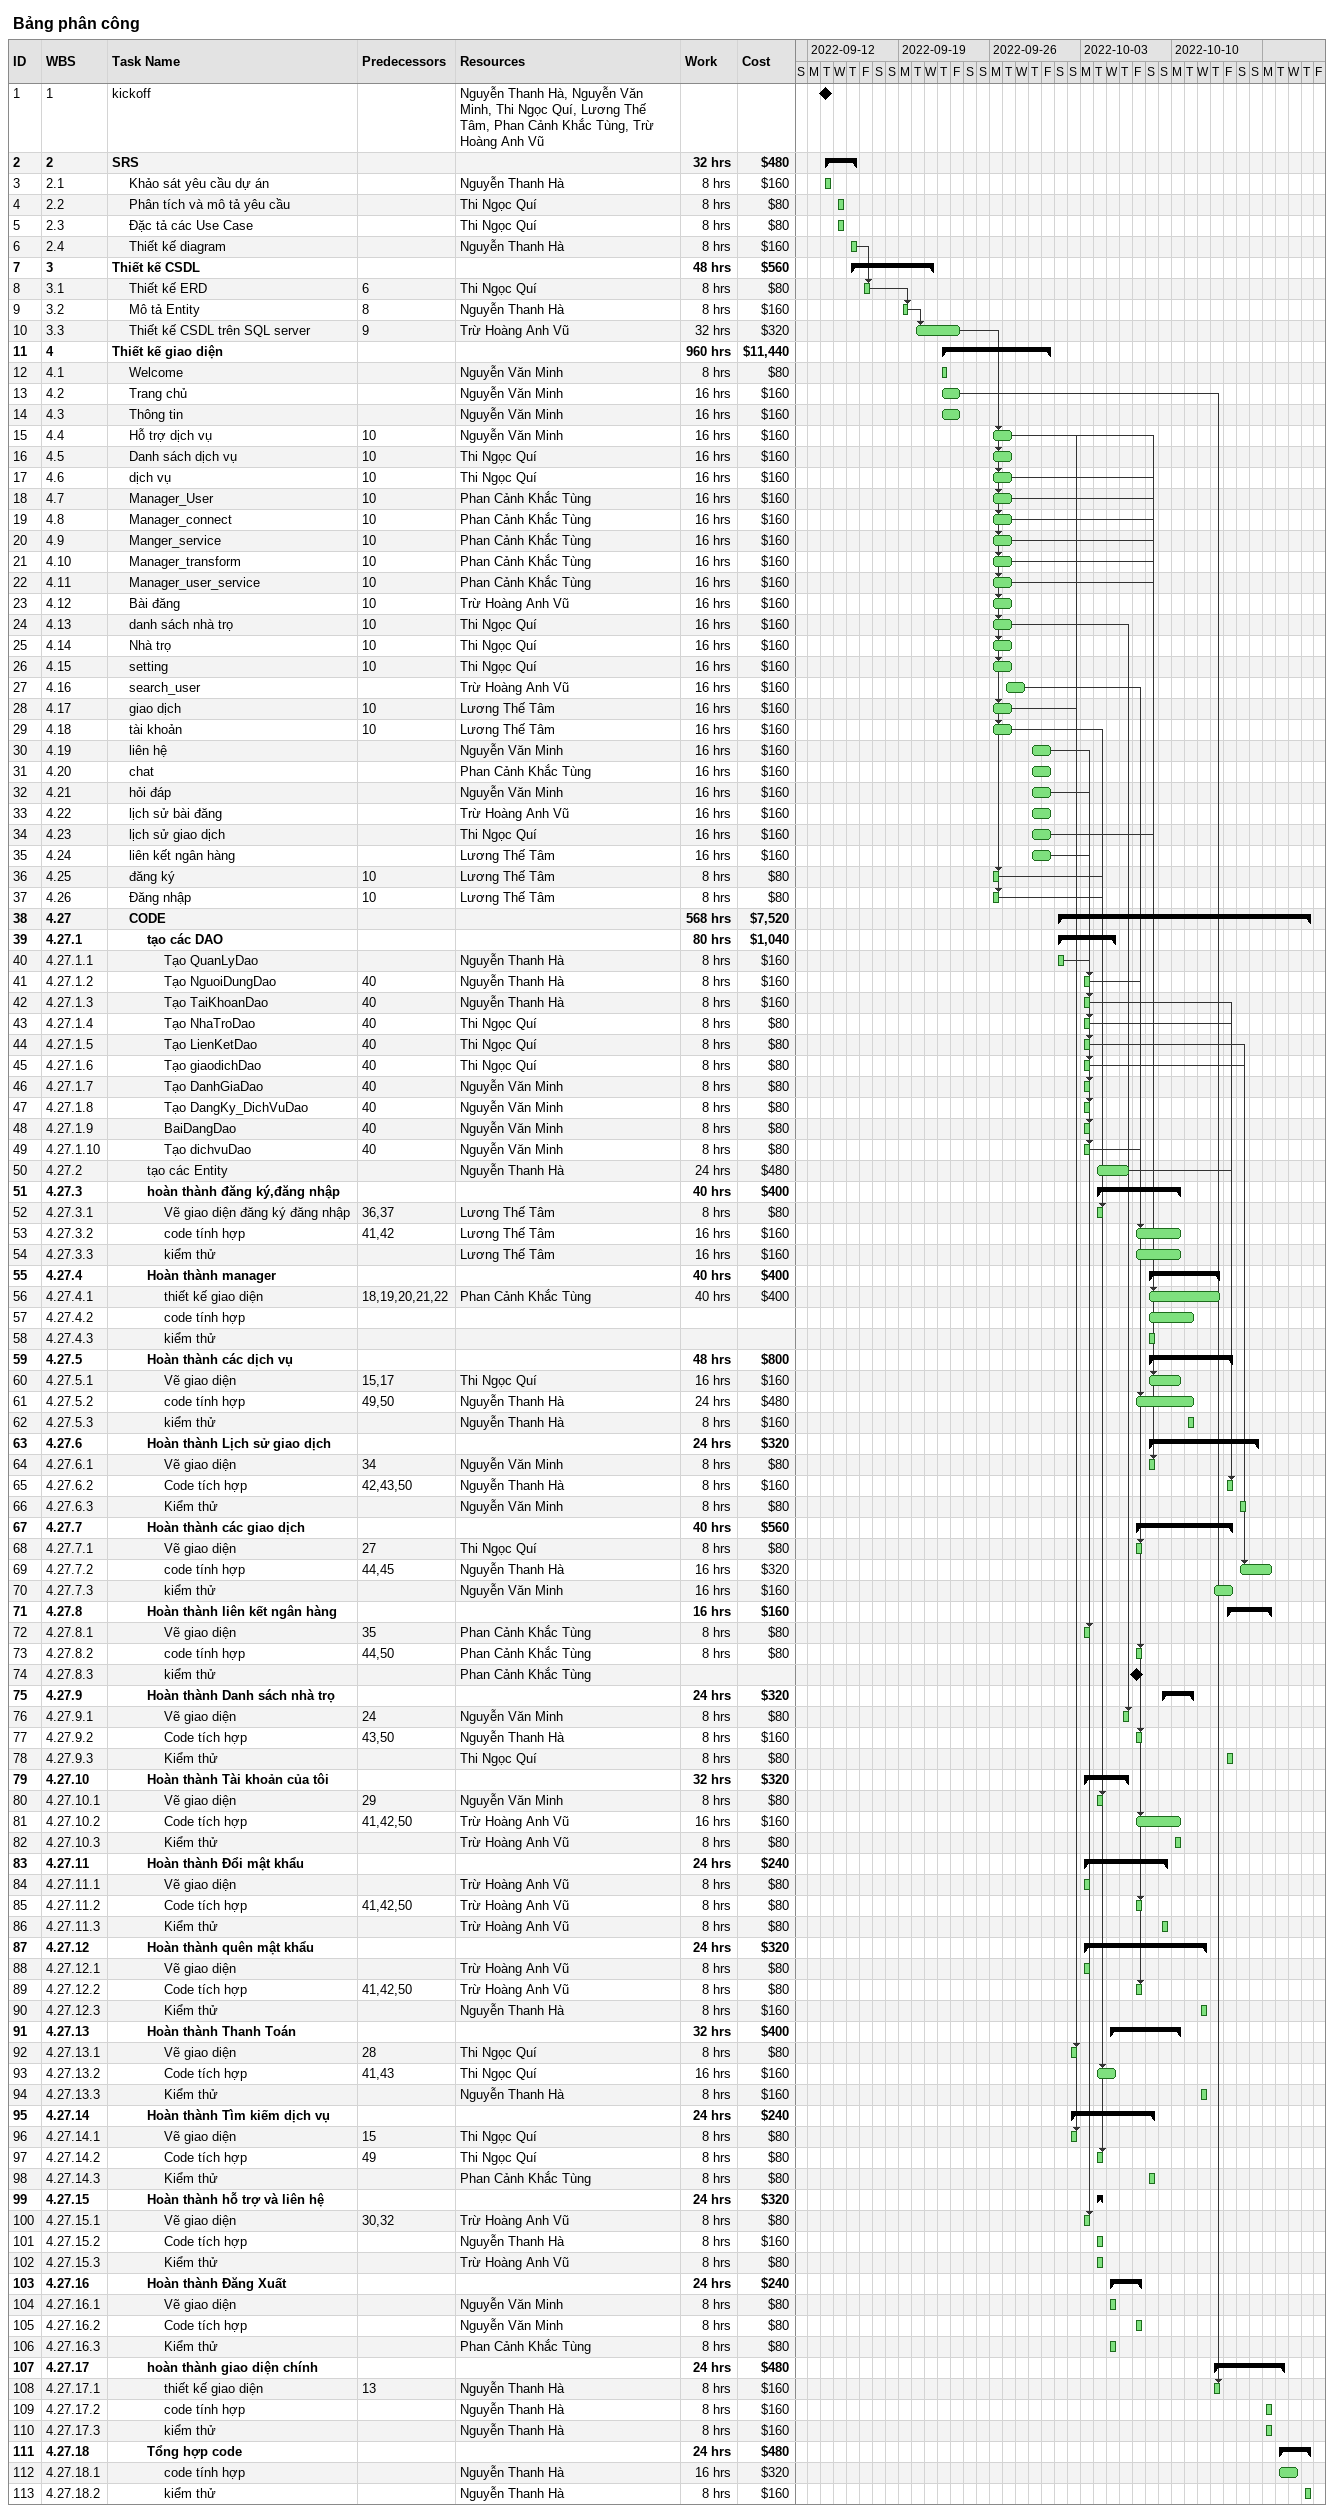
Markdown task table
Bảng phân công

| ID | WBS | Task | Start | Finish | Predecessors | Resources | Work (h) | Cost ($) |
|---|---|---|---|---|---|---|---|---|
| 1 | 1 | kickoff (milestone) | 2022-09-13 | 2022-09-13 |  | Nguyễn Thanh Hà, Nguyễn Văn Minh, Thi Ngọc Quí, Lương Thế Tâm, Phan Cảnh Khắc Tùng, Trừ Hoàng Anh Vũ |  |  |
| 2 | 2 | **SRS** | 2022-09-13 | 2022-09-15 |  |  | 32 | 480 |
| 3 | 2.1 | Khảo sát yêu cầu dự án | 2022-09-13 | 2022-09-13 |  | Nguyễn Thanh Hà | 8 | 160 |
| 4 | 2.2 | Phân tích và mô tả yêu cầu | 2022-09-14 | 2022-09-14 |  | Thi Ngọc Quí | 8 | 80 |
| 5 | 2.3 | Đặc tả các Use Case | 2022-09-14 | 2022-09-14 |  | Thi Ngọc Quí | 8 | 80 |
| 6 | 2.4 | Thiết kế diagram | 2022-09-15 | 2022-09-15 |  | Nguyễn Thanh Hà | 8 | 160 |
| 7 | 3 | **Thiết kế CSDL** | 2022-09-15 | 2022-09-21 |  |  | 48 | 560 |
| 8 | 3.1 | Thiết kế ERD | 2022-09-16 | 2022-09-16 | 6 | Thi Ngọc Quí | 8 | 80 |
| 9 | 3.2 | Mô tả Entity | 2022-09-19 | 2022-09-19 | 8 | Nguyễn Thanh Hà | 8 | 160 |
| 10 | 3.3 | Thiết kế CSDL trên SQL server | 2022-09-20 | 2022-09-23 | 9 | Trừ Hoàng Anh Vũ | 32 | 320 |
| 11 | 4 | **Thiết kế giao diện** | 2022-09-22 | 2022-09-30 |  |  | 960 | 11440 |
| 12 | 4.1 | Welcome | 2022-09-22 | 2022-09-22 |  | Nguyễn Văn Minh | 8 | 80 |
| 13 | 4.2 | Trang chủ | 2022-09-22 | 2022-09-23 |  | Nguyễn Văn Minh | 16 | 160 |
| 14 | 4.3 | Thông tin | 2022-09-22 | 2022-09-23 |  | Nguyễn Văn Minh | 16 | 160 |
| 15 | 4.4 | Hỗ trợ dịch vụ | 2022-09-26 | 2022-09-27 | 10 | Nguyễn Văn Minh | 16 | 160 |
| 16 | 4.5 | Danh sách dịch vụ | 2022-09-26 | 2022-09-27 | 10 | Thi Ngọc Quí | 16 | 160 |
| 17 | 4.6 | dịch vụ | 2022-09-26 | 2022-09-27 | 10 | Thi Ngọc Quí | 16 | 160 |
| 18 | 4.7 | Manager_User | 2022-09-26 | 2022-09-27 | 10 | Phan Cảnh Khắc Tùng | 16 | 160 |
| 19 | 4.8 | Manager_connect | 2022-09-26 | 2022-09-27 | 10 | Phan Cảnh Khắc Tùng | 16 | 160 |
| 20 | 4.9 | Manger_service | 2022-09-26 | 2022-09-27 | 10 | Phan Cảnh Khắc Tùng | 16 | 160 |
| 21 | 4.10 | Manager_transform | 2022-09-26 | 2022-09-27 | 10 | Phan Cảnh Khắc Tùng | 16 | 160 |
| 22 | 4.11 | Manager_user_service | 2022-09-26 | 2022-09-27 | 10 | Phan Cảnh Khắc Tùng | 16 | 160 |
| 23 | 4.12 | Bài đăng | 2022-09-26 | 2022-09-27 | 10 | Trừ Hoàng Anh Vũ | 16 | 160 |
| 24 | 4.13 | danh sách nhà trọ | 2022-09-26 | 2022-09-27 | 10 | Thi Ngọc Quí | 16 | 160 |
| 25 | 4.14 | Nhà trọ | 2022-09-26 | 2022-09-27 | 10 | Thi Ngọc Quí | 16 | 160 |
| 26 | 4.15 | setting | 2022-09-26 | 2022-09-27 | 10 | Thi Ngọc Quí | 16 | 160 |
| 27 | 4.16 | search_user | 2022-09-27 | 2022-09-28 |  | Trừ Hoàng Anh Vũ | 16 | 160 |
| 28 | 4.17 | giao dịch | 2022-09-26 | 2022-09-27 | 10 | Lương Thế Tâm | 16 | 160 |
| 29 | 4.18 | tài khoản | 2022-09-26 | 2022-09-27 | 10 | Lương Thế Tâm | 16 | 160 |
| 30 | 4.19 | liên hệ | 2022-09-29 | 2022-09-30 |  | Nguyễn Văn Minh | 16 | 160 |
| 31 | 4.20 | chat | 2022-09-29 | 2022-09-30 |  | Phan Cảnh Khắc Tùng | 16 | 160 |
| 32 | 4.21 | hỏi đáp | 2022-09-29 | 2022-09-30 |  | Nguyễn Văn Minh | 16 | 160 |
| 33 | 4.22 | lịch sử bài đăng | 2022-09-29 | 2022-09-30 |  | Trừ Hoàng Anh Vũ | 16 | 160 |
| 34 | 4.23 | lịch sử giao dịch | 2022-09-29 | 2022-09-30 |  | Thi Ngọc Quí | 16 | 160 |
| 35 | 4.24 | liên kết ngân hàng | 2022-09-29 | 2022-09-30 |  | Lương Thế Tâm | 16 | 160 |
| 36 | 4.25 | đăng ký | 2022-09-26 | 2022-09-26 | 10 | Lương Thế Tâm | 8 | 80 |
| 37 | 4.26 | Đăng nhập | 2022-09-26 | 2022-09-26 | 10 | Lương Thế Tâm | 8 | 80 |
| 38 | 4.27 | **CODE** | 2022-10-01 | 2022-10-20 |  |  | 568 | 7520 |
| 39 | 4.27.1 | **tạo các DAO** | 2022-10-01 | 2022-10-05 |  |  | 80 | 1040 |
| 40 | 4.27.1.1 | Tạo QuanLyDao | 2022-10-01 | 2022-10-01 |  | Nguyễn Thanh Hà | 8 | 160 |
| 41 | 4.27.1.2 | Tạo NguoiDungDao | 2022-10-03 | 2022-10-03 | 40 | Nguyễn Thanh Hà | 8 | 160 |
| 42 | 4.27.1.3 | Tạo TaiKhoanDao | 2022-10-03 | 2022-10-03 | 40 | Nguyễn Thanh Hà | 8 | 160 |
| 43 | 4.27.1.4 | Tạo NhaTroDao | 2022-10-03 | 2022-10-03 | 40 | Thi Ngọc Quí | 8 | 80 |
| 44 | 4.27.1.5 | Tạo LienKetDao | 2022-10-03 | 2022-10-03 | 40 | Thi Ngọc Quí | 8 | 80 |
| 45 | 4.27.1.6 | Tạo giaodichDao | 2022-10-03 | 2022-10-03 | 40 | Thi Ngọc Quí | 8 | 80 |
| 46 | 4.27.1.7 | Tạo DanhGiaDao | 2022-10-03 | 2022-10-03 | 40 | Nguyễn Văn Minh | 8 | 80 |
| 47 | 4.27.1.8 | Tạo DangKy_DichVuDao | 2022-10-03 | 2022-10-03 | 40 | Nguyễn Văn Minh | 8 | 80 |
| 48 | 4.27.1.9 | BaiDangDao | 2022-10-03 | 2022-10-03 | 40 | Nguyễn Văn Minh | 8 | 80 |
| 49 | 4.27.1.10 | Tạo dichvuDao | 2022-10-03 | 2022-10-03 | 40 | Nguyễn Văn Minh | 8 | 80 |
| 50 | 4.27.2 | tạo các Entity | 2022-10-04 | 2022-10-06 |  | Nguyễn Thanh Hà | 24 | 480 |
| 51 | 4.27.3 | **hoàn thành đăng ký,đăng nhập** | 2022-10-04 | 2022-10-10 |  |  | 40 | 400 |
| 52 | 4.27.3.1 | Vẽ giao diện đăng ký đăng nhập | 2022-10-04 | 2022-10-04 | 36, 37 | Lương Thế Tâm | 8 | 80 |
| 53 | 4.27.3.2 | code tính hợp | 2022-10-07 | 2022-10-10 | 41, 42 | Lương Thế Tâm | 16 | 160 |
| 54 | 4.27.3.3 | kiểm thử | 2022-10-07 | 2022-10-10 |  | Lương Thế Tâm | 16 | 160 |
| 55 | 4.27.4 | **Hoàn thành manager** | 2022-10-08 | 2022-10-13 |  |  | 40 | 400 |
| 56 | 4.27.4.1 | thiết kế giao diện | 2022-10-08 | 2022-10-13 | 18, 19, 20, 21, 22 | Phan Cảnh Khắc Tùng | 40 | 400 |
| 57 | 4.27.4.2 | code tính hợp | 2022-10-08 | 2022-10-11 |  |  |  |  |
| 58 | 4.27.4.3 | kiểm thử | 2022-10-08 | 2022-10-08 |  |  |  |  |
| 59 | 4.27.5 | **Hoàn thành các dịch vụ** | 2022-10-08 | 2022-10-14 |  |  | 48 | 800 |
| 60 | 4.27.5.1 | Vẽ giao diện | 2022-10-08 | 2022-10-10 | 15, 17 | Thi Ngọc Quí | 16 | 160 |
| 61 | 4.27.5.2 | code tính hợp | 2022-10-07 | 2022-10-11 | 49, 50 | Nguyễn Thanh Hà | 24 | 480 |
| 62 | 4.27.5.3 | kiểm thử | 2022-10-11 | 2022-10-11 |  | Nguyễn Thanh Hà | 8 | 160 |
| 63 | 4.27.6 | **Hoàn thành Lịch sử giao dịch** | 2022-10-08 | 2022-10-16 |  |  | 24 | 320 |
| 64 | 4.27.6.1 | Vẽ giao diện | 2022-10-08 | 2022-10-08 | 34 | Nguyễn Văn Minh | 8 | 80 |
| 65 | 4.27.6.2 | Code tích hợp | 2022-10-14 | 2022-10-14 | 42, 43, 50 | Nguyễn Thanh Hà | 8 | 160 |
| 66 | 4.27.6.3 | Kiểm thử | 2022-10-15 | 2022-10-15 |  | Nguyễn Văn Minh | 8 | 80 |
| 67 | 4.27.7 | **Hoàn thành các giao dịch** | 2022-10-07 | 2022-10-14 |  |  | 40 | 560 |
| 68 | 4.27.7.1 | Vẽ giao diện | 2022-10-07 | 2022-10-07 | 27 | Thi Ngọc Quí | 8 | 80 |
| 69 | 4.27.7.2 | code tính hợp | 2022-10-15 | 2022-10-17 | 44, 45 | Nguyễn Thanh Hà | 16 | 320 |
| 70 | 4.27.7.3 | kiểm thử | 2022-10-13 | 2022-10-14 |  | Nguyễn Văn Minh | 16 | 160 |
| 71 | 4.27.8 | **Hoàn thành liên kết ngân hàng** | 2022-10-14 | 2022-10-17 |  |  | 16 | 160 |
| 72 | 4.27.8.1 | Vẽ giao diện | 2022-10-03 | 2022-10-03 | 35 | Phan Cảnh Khắc Tùng | 8 | 80 |
| 73 | 4.27.8.2 | code tính hợp | 2022-10-07 | 2022-10-07 | 44, 50 | Phan Cảnh Khắc Tùng | 8 | 80 |
| 74 | 4.27.8.3 | kiểm thử (milestone) | 2022-10-07 | 2022-10-07 |  | Phan Cảnh Khắc Tùng |  |  |
| 75 | 4.27.9 | **Hoàn thành Danh sách nhà trọ** | 2022-10-09 | 2022-10-11 |  |  | 24 | 320 |
| 76 | 4.27.9.1 | Vẽ giao diện | 2022-10-06 | 2022-10-06 | 24 | Nguyễn Văn Minh | 8 | 80 |
| 77 | 4.27.9.2 | Code tích hợp | 2022-10-07 | 2022-10-07 | 43, 50 | Nguyễn Thanh Hà | 8 | 160 |
| 78 | 4.27.9.3 | Kiểm thử | 2022-10-14 | 2022-10-14 |  | Thi Ngọc Quí | 8 | 80 |
| 79 | 4.27.10 | **Hoàn thành Tài khoản của tôi** | 2022-10-03 | 2022-10-06 |  |  | 32 | 320 |
| 80 | 4.27.10.1 | Vẽ giao diện | 2022-10-04 | 2022-10-04 | 29 | Nguyễn Văn Minh | 8 | 80 |
| 81 | 4.27.10.2 | Code tích hợp | 2022-10-07 | 2022-10-10 | 41, 42, 50 | Trừ Hoàng Anh Vũ | 16 | 160 |
| 82 | 4.27.10.3 | Kiểm thử | 2022-10-10 | 2022-10-10 |  | Trừ Hoàng Anh Vũ | 8 | 80 |
| 83 | 4.27.11 | **Hoàn thành Đổi mật khẩu** | 2022-10-03 | 2022-10-09 |  |  | 24 | 240 |
| 84 | 4.27.11.1 | Vẽ giao diện | 2022-10-03 | 2022-10-03 |  | Trừ Hoàng Anh Vũ | 8 | 80 |
| 85 | 4.27.11.2 | Code tích hợp | 2022-10-07 | 2022-10-07 | 41, 42, 50 | Trừ Hoàng Anh Vũ | 8 | 80 |
| 86 | 4.27.11.3 | Kiểm thử | 2022-10-09 | 2022-10-09 |  | Trừ Hoàng Anh Vũ | 8 | 80 |
| 87 | 4.27.12 | **Hoàn thành quên mật khẩu** | 2022-10-03 | 2022-10-12 |  |  | 24 | 320 |
| 88 | 4.27.12.1 | Vẽ giao diện | 2022-10-03 | 2022-10-03 |  | Trừ Hoàng Anh Vũ | 8 | 80 |
| 89 | 4.27.12.2 | Code tích hợp | 2022-10-07 | 2022-10-07 | 41, 42, 50 | Trừ Hoàng Anh Vũ | 8 | 80 |
| 90 | 4.27.12.3 | Kiểm thử | 2022-10-12 | 2022-10-12 |  | Nguyễn Thanh Hà | 8 | 160 |
| 91 | 4.27.13 | **Hoàn thành Thanh Toán** | 2022-10-05 | 2022-10-10 |  |  | 32 | 400 |
| 92 | 4.27.13.1 | Vẽ giao diện | 2022-10-02 | 2022-10-02 | 28 | Thi Ngọc Quí | 8 | 80 |
| 93 | 4.27.13.2 | Code tích hợp | 2022-10-04 | 2022-10-05 | 41, 43 | Thi Ngọc Quí | 16 | 160 |
| 94 | 4.27.13.3 | Kiểm thử | 2022-10-12 | 2022-10-12 |  | Nguyễn Thanh Hà | 8 | 160 |
| 95 | 4.27.14 | **Hoàn thành Tìm kiếm dịch vụ** | 2022-10-02 | 2022-10-08 |  |  | 24 | 240 |
| 96 | 4.27.14.1 | Vẽ giao diện | 2022-10-02 | 2022-10-02 | 15 | Thi Ngọc Quí | 8 | 80 |
| 97 | 4.27.14.2 | Code tích hợp | 2022-10-04 | 2022-10-04 | 49 | Thi Ngọc Quí | 8 | 80 |
| 98 | 4.27.14.3 | Kiểm thử | 2022-10-08 | 2022-10-08 |  | Phan Cảnh Khắc Tùng | 8 | 80 |
| 99 | 4.27.15 | **Hoàn thành hỗ trợ và liên hệ** | 2022-10-04 | 2022-10-04 |  |  | 24 | 320 |
| 100 | 4.27.15.1 | Vẽ giao diện | 2022-10-03 | 2022-10-03 | 30, 32 | Trừ Hoàng Anh Vũ | 8 | 80 |
| 101 | 4.27.15.2 | Code tích hợp | 2022-10-04 | 2022-10-04 |  | Nguyễn Thanh Hà | 8 | 160 |
| 102 | 4.27.15.3 | Kiểm thử | 2022-10-04 | 2022-10-04 |  | Trừ Hoàng Anh Vũ | 8 | 80 |
| 103 | 4.27.16 | **Hoàn thành Đăng Xuất** | 2022-10-05 | 2022-10-07 |  |  | 24 | 240 |
| 104 | 4.27.16.1 | Vẽ giao diện | 2022-10-05 | 2022-10-05 |  | Nguyễn Văn Minh | 8 | 80 |
| 105 | 4.27.16.2 | Code tích hợp | 2022-10-07 | 2022-10-07 |  | Nguyễn Văn Minh | 8 | 80 |
| 106 | 4.27.16.3 | Kiểm thử | 2022-10-05 | 2022-10-05 |  | Phan Cảnh Khắc Tùng | 8 | 80 |
| 107 | 4.27.17 | **hoàn thành giao diện chính** | 2022-10-13 | 2022-10-18 |  |  | 24 | 480 |
| 108 | 4.27.17.1 | thiết kế giao diện | 2022-10-13 | 2022-10-13 | 13 | Nguyễn Thanh Hà | 8 | 160 |
| 109 | 4.27.17.2 | code tính hợp | 2022-10-17 | 2022-10-17 |  | Nguyễn Thanh Hà | 8 | 160 |
| 110 | 4.27.17.3 | kiểm thử | 2022-10-17 | 2022-10-17 |  | Nguyễn Thanh Hà | 8 | 160 |
| 111 | 4.27.18 | **Tổng hợp code** | 2022-10-18 | 2022-10-20 |  |  | 24 | 480 |
| 112 | 4.27.18.1 | code tính hợp | 2022-10-18 | 2022-10-19 |  | Nguyễn Thanh Hà | 16 | 320 |
| 113 | 4.27.18.2 | kiểm thử | 2022-10-20 | 2022-10-20 |  | Nguyễn Thanh Hà | 8 | 160 |
